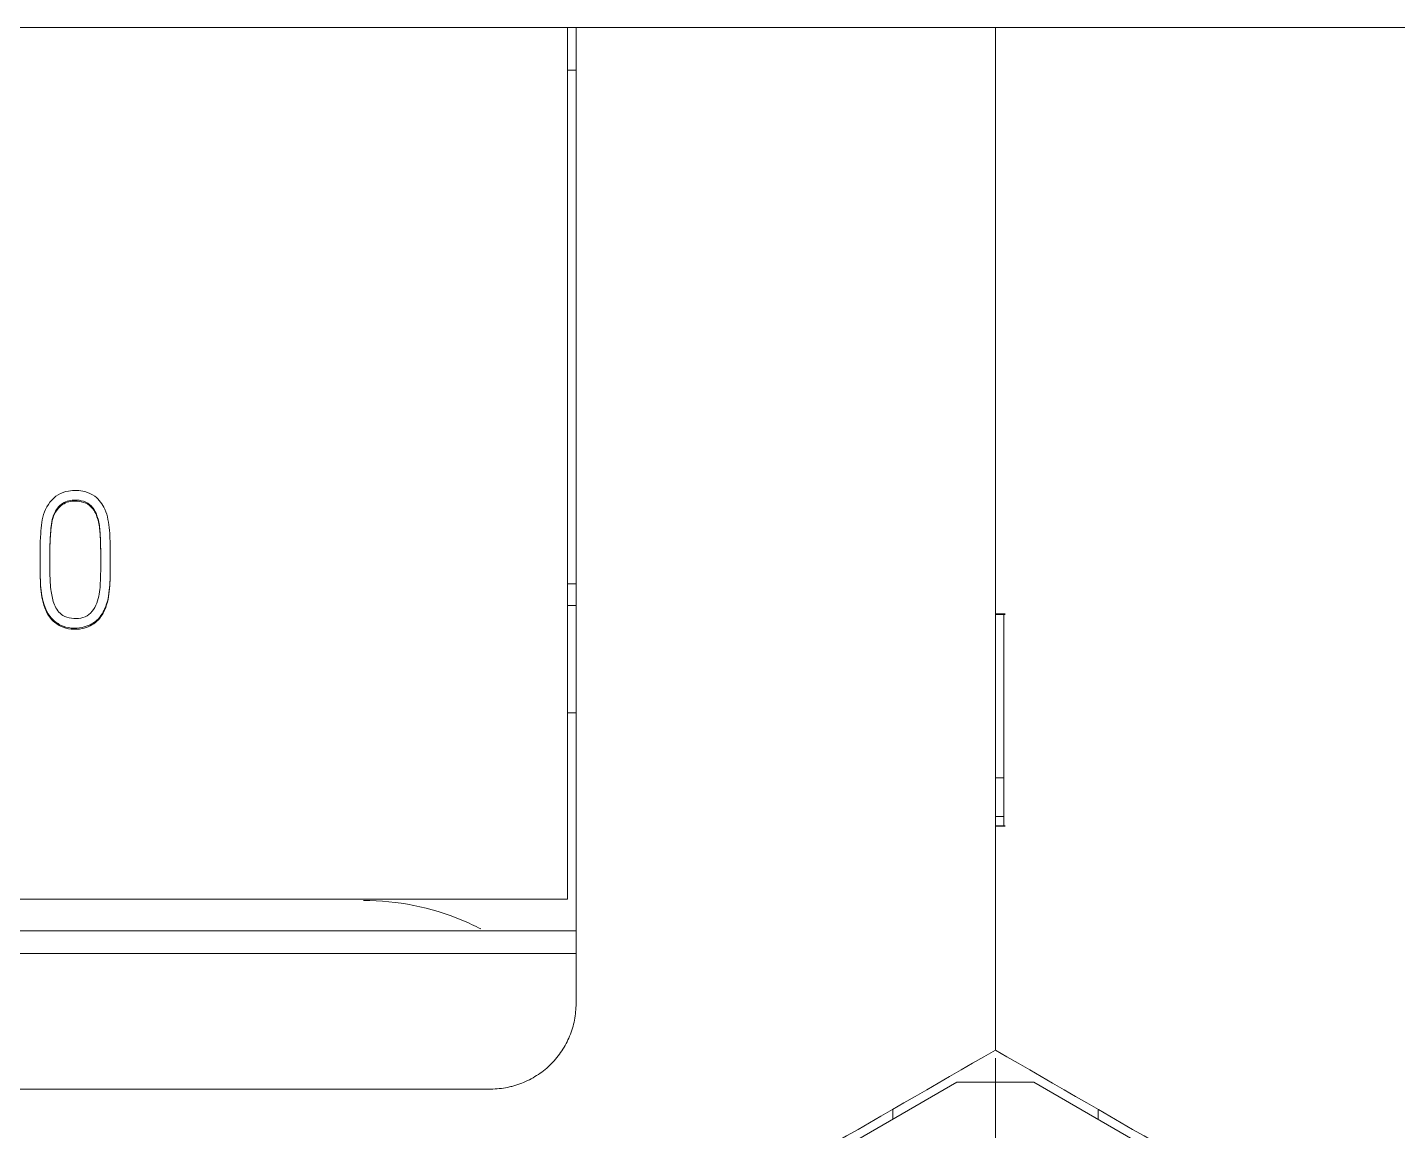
# Model space of a CAD drawing. Header units: millimetres. Extents: x 1359 to 3577, y 1336 to 3557.
# Drawn here: x 2739.06 to 2755.07, y 3040.67 to 3053.56 of the extents above; entities that cross this region are included whole.
import ezdxf

# ---------------------------------------------------------------- set-up
doc = ezdxf.new("R2010")
doc.units = ezdxf.units.MM
doc.layers.add('000-PI-Oprema', color=30, linetype='Continuous', lineweight=5)

msp = doc.modelspace()

# ---------------------------------------------------------------- linework, layer by layer
at = {"layer": '000-PI-Oprema', "color": 0, "linetype": 'ByBlock', "lineweight": 0}
for p, q in [((2745.371, 3053.556), (2720.571, 3053.556)), ((2745.371, 3053.556), (2745.471, 3053.556)), ((2745.371, 3043.373), (2745.371, 3053.556)), ((2750.371, 3053.556), (2745.471, 3053.556)), ((2755.271, 3053.556), (2750.371, 3053.556)), ((2745.471, 3053.056), (2745.371, 3053.056)), ((2739.208, 3047.403), (2739.208, 3047.39)), ((2740.028, 3047.359), (2740.028, 3047.372)), ((2745.371, 3047.056), (2745.471, 3047.056)), ((2745.371, 3046.806), (2745.471, 3046.806)), ((2750.484, 3046.706), (2750.371, 3046.706)), ((2750.484, 3046.7), (2750.371, 3046.7)), ((2745.371, 3045.551), (2745.471, 3045.551)), ((2750.471, 3044.791), (2750.371, 3044.791)), ((2750.471, 3044.791), (2750.471, 3044.341)), ((2750.471, 3044.341), (2750.371, 3044.341)), ((2750.371, 3044.231), (2750.484, 3044.231)), ((2750.371, 3044.228), (2750.484, 3044.228)), ((2745.371, 3043.373), (2720.571, 3043.373)), ((2745.471, 3043.005), (2720.471, 3043.005)), ((2745.471, 3042.742), (2720.471, 3042.742)), ((2750.371, 3041.518), (2750.371, 3041.237)), ((2750.371, 3041.518), (2750.371, 3041.237)), ((2745.971, 3038.956), (2749.921, 3041.237)), ((2750.371, 3041.237), (2749.921, 3041.237)), ((2750.371, 3041.237), (2750.371, 2927.819)), ((2750.371, 3041.237), (2750.371, 2927.819)), ((2750.821, 3041.237), (2750.371, 3041.237)), ((2750.821, 3041.237), (2754.771, 3038.956)), ((2721.471, 3041.156), (2744.471, 3041.156)), ((2744.475, 3041.156), (2744.475, 3041.156)), ((2749.171, 3040.804), (2749.171, 3040.921)), ((2751.571, 3040.804), (2751.571, 3040.921))]:
    msp.add_line(p, q, dxfattribs=at)
for points, knots in [([(2745.471, 3042.742), (2745.471, 3045.263), (2745.471, 3048.868), (2745.471, 3052.471), (2745.471, 3053.556)], [0, 0, 0, 0, 0.698854, 1, 1, 1, 1]), ([(2750.371, 3053.556), (2750.371, 3052.471), (2750.371, 3048.866), (2750.371, 3044.884), (2750.371, 3041.987), (2750.371, 3041.612)], [0, 0, 0, 0, 0.272684, 0.906013, 1, 1, 1, 1]), ([(2750.371, 3053.556), (2750.371, 3052.471), (2750.371, 3048.866), (2750.371, 3044.884), (2750.371, 3041.987), (2750.371, 3041.612)], [0, 0, 0, 0, 0.272684, 0.906013, 1, 1, 1, 1]), ([(2739.538, 3048.141), (2739.496, 3048.134), (2739.372, 3048.093), (2739.238, 3047.901), (2739.206, 3047.603), (2739.21, 3047.307), (2739.209, 3047.052), (2739.238, 3046.842), (2739.299, 3046.677), (2739.48, 3046.542), (2739.683, 3046.524), (2739.886, 3046.619), (2739.997, 3046.812), (2740.028, 3047.046), (2740.027, 3047.3), (2740.028, 3047.555), (2740.016, 3047.767), (2739.964, 3047.953), (2739.872, 3048.079), (2739.712, 3048.151), (2739.602, 3048.153), (2739.538, 3048.141)], [0, 0, 0, 0, 0.03125, 0.09375, 0.15625, 0.25, 0.3125, 0.34375, 0.40625, 0.4375, 0.5, 0.546875, 0.59375, 0.65625, 0.71875, 0.78125, 0.84375, 0.875, 0.921875, 0.953125, 1, 1, 1, 1]), ([(2739.764, 3048.001), (2739.734, 3048.019), (2739.646, 3048.042), (2739.5, 3048.034), (2739.358, 3047.9), (2739.333, 3047.701), (2739.319, 3047.495), (2739.322, 3047.317), (2739.322, 3047.142), (2739.331, 3046.984), (2739.365, 3046.811), (2739.449, 3046.686), (2739.609, 3046.641), (2739.8, 3046.668), (2739.901, 3046.889), (2739.917, 3047.126), (2739.917, 3047.374), (2739.915, 3047.602), (2739.9, 3047.777), (2739.856, 3047.913), (2739.794, 3047.982), (2739.764, 3048.001)], [0, 0, 0, 0, 0.03125, 0.078125, 0.125, 0.1875, 0.25, 0.3125, 0.34375, 0.40625, 0.453125, 0.5, 0.53125, 0.59375, 0.65625, 0.71875, 0.8125, 0.875, 0.921875, 0.96875, 1, 1, 1, 1]), ([(2739.764, 3047.988), (2739.734, 3048.006), (2739.646, 3048.029), (2739.5, 3048.021), (2739.358, 3047.887), (2739.333, 3047.688), (2739.322, 3047.525), (2739.321, 3047.428), (2739.321, 3047.401)], [0, 0, 0, 0, 0.114194, 0.285486, 0.456777, 0.685166, 0.913555, 1, 1, 1, 1]), ([(2739.917, 3047.314), (2739.917, 3047.341), (2739.916, 3047.439), (2739.915, 3047.589), (2739.9, 3047.765), (2739.856, 3047.901), (2739.794, 3047.97), (2739.764, 3047.988)], [0, 0, 0, 0, 0.115044, 0.410029, 0.631268, 0.852507, 1, 1, 1, 1]), ([(2739.208, 3047.39), (2739.208, 3047.344), (2739.209, 3047.213), (2739.209, 3047.039), (2739.238, 3046.829), (2739.299, 3046.664), (2739.48, 3046.53), (2739.683, 3046.511), (2739.886, 3046.606), (2739.997, 3046.8), (2740.028, 3047.033), (2740.027, 3047.227), (2740.028, 3047.336), (2740.028, 3047.359)], [0, 0, 0, 0, 0.065476, 0.18556, 0.245602, 0.365686, 0.425728, 0.545812, 0.635875, 0.725938, 0.846022, 0.966106, 1, 1, 1, 1]), ([(2750.471, 3046.706), (2750.471, 3046.706), (2750.471, 3046.694), (2750.471, 3046.644), (2750.471, 3046.552), (2750.471, 3046.41), (2750.471, 3046.201), (2750.471, 3045.972), (2750.471, 3045.748), (2750.471, 3045.553), (2750.471, 3045.421), (2750.471, 3045.327), (2750.471, 3045.238), (2750.471, 3045.152), (2750.471, 3045.066), (2750.471, 3044.986), (2750.471, 3044.889), (2750.471, 3044.799), (2750.471, 3044.738), (2750.471, 3044.703), (2750.471, 3044.682), (2750.471, 3044.671), (2750.471, 3044.667), (2750.471, 3044.678), (2750.471, 3044.719), (2750.471, 3044.762), (2750.471, 3044.788)], [0, 0, 0, 0, 0.054923, 0.109157, 0.158857, 0.213508, 0.264907, 0.320314, 0.369873, 0.418461, 0.471704, 0.5026, 0.551052, 0.617218, 0.660884, 0.691286, 0.712023, 0.730248, 0.751802, 0.781189, 0.80362, 0.828627, 0.856379, 0.904145, 0.9524, 1, 1, 1, 1]), ([(2750.471, 3044.341), (2750.471, 3044.317), (2750.471, 3044.276), (2750.471, 3044.237), (2750.471, 3044.228), (2750.471, 3044.228), (2750.471, 3044.228)], [0, 0, 0, 0, 0.351048, 0.67786, 0.983317, 1, 1, 1, 1]), ([(2744.359, 3043.027), (2744.287, 3043.064), (2743.855, 3043.263), (2743.382, 3043.36), (2742.989, 3043.36), (2742.989, 3043.36), (2742.989, 3043.36)], [0, 0, 0, 0, 0.171752, 1, 1, 1, 1, 1, 1]), ([(2745.471, 3042.156), (2745.471, 3042.349), (2745.471, 3042.544), (2745.471, 3042.74), (2745.471, 3042.742)], [0, 0, 0, 0, 0.989298, 1, 1, 1, 1]), ([(2745.471, 3042.156), (2745.471, 3042.091), (2745.465, 3042.026), (2745.446, 3041.931), (2745.438, 3041.899), (2745.419, 3041.837), (2745.408, 3041.806), (2745.371, 3041.715), (2745.34, 3041.658), (2745.287, 3041.577), (2745.268, 3041.55), (2745.226, 3041.499), (2745.204, 3041.475), (2745.136, 3041.405), (2745.086, 3041.364), (2745.004, 3041.31), (2744.976, 3041.293), (2744.918, 3041.262), (2744.859, 3041.233), (2744.798, 3041.211), (2744.751, 3041.197), (2744.735, 3041.192), (2744.703, 3041.184), (2744.687, 3041.18), (2744.607, 3041.164), (2744.541, 3041.157), (2744.475, 3041.156)], [0, 0, 0, 0, 0.125, 0.125, 0.1875, 0.1875, 0.25, 0.25, 0.375, 0.375, 0.4375, 0.4375, 0.5, 0.5, 0.625, 0.625, 0.6875, 0.6875, 0.75, 0.8125, 0.8125, 0.84375, 0.84375, 0.875, 0.875, 1, 1, 1, 1])]:
    msp.add_open_spline(points, degree=3, knots=knots, dxfattribs=at)
for points in [[(2750.371, 3041.612), (2748.945, 3040.789), (2747.519, 3039.965), (2746.093, 3039.142)], [(2754.65, 3039.142), (2753.223, 3039.965), (2751.797, 3040.789), (2750.371, 3041.612)], [(2744.471, 3041.156), (2744.473, 3041.156), (2744.474, 3041.156), (2744.475, 3041.156)]]:
    msp.add_open_spline(points, degree=3, dxfattribs=at)

doc.saveas('drawing.dxf')
